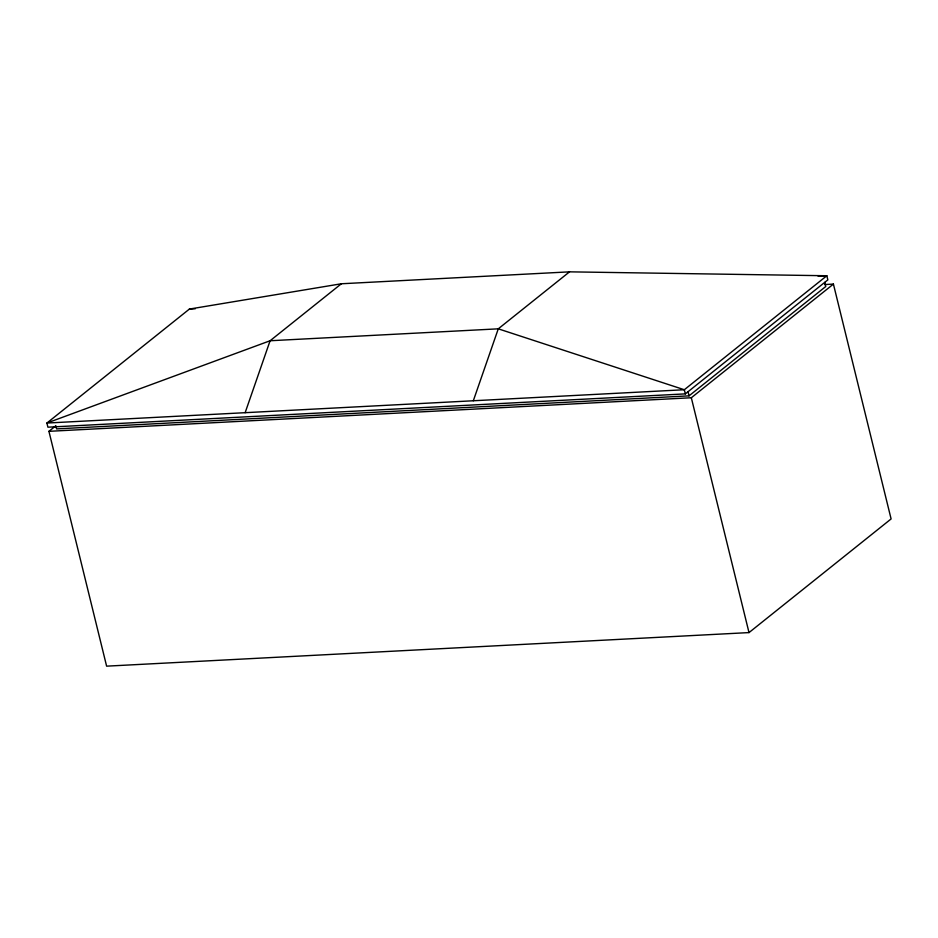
<?xml version="1.0" encoding="UTF-8"?>
<svg xmlns="http://www.w3.org/2000/svg" width="938" height="938" viewBox="0 0 938 938"><rect width="100%" height="100%" fill="white"/><g stroke="black" fill="none" stroke-linecap="round" stroke-linejoin="round"><path stroke-width="1.41" d="M245.146 412.685L270.097 340.752L341.362 283.768L569.53 271.844L826.835 275.749L827.844 279.887L685.338 393.878L47.92 427.189L46.9 423.05L189.406 309.071L341.362 283.768M473.327 400.761L498.277 328.828L569.53 271.844M824.643 284.554L833.413 284.097L891.1 518.937L749.005 632.587L106.615 666.156L48.928 431.328L55.752 425.864M55.917 426.145L56.597 428.901L689.055 395.848L825.757 286.512L824.737 282.373M48.928 431.328L691.318 397.747L833.413 284.097M189.406 309.071L195.245 308.766M818.1 276.206L826.835 275.749L684.318 389.739L46.9 423.05L270.097 340.752L498.277 328.828L684.318 389.739L685.338 393.878M691.318 397.747L749.005 632.587M688.035 391.721L689.055 395.848"/></g></svg>
